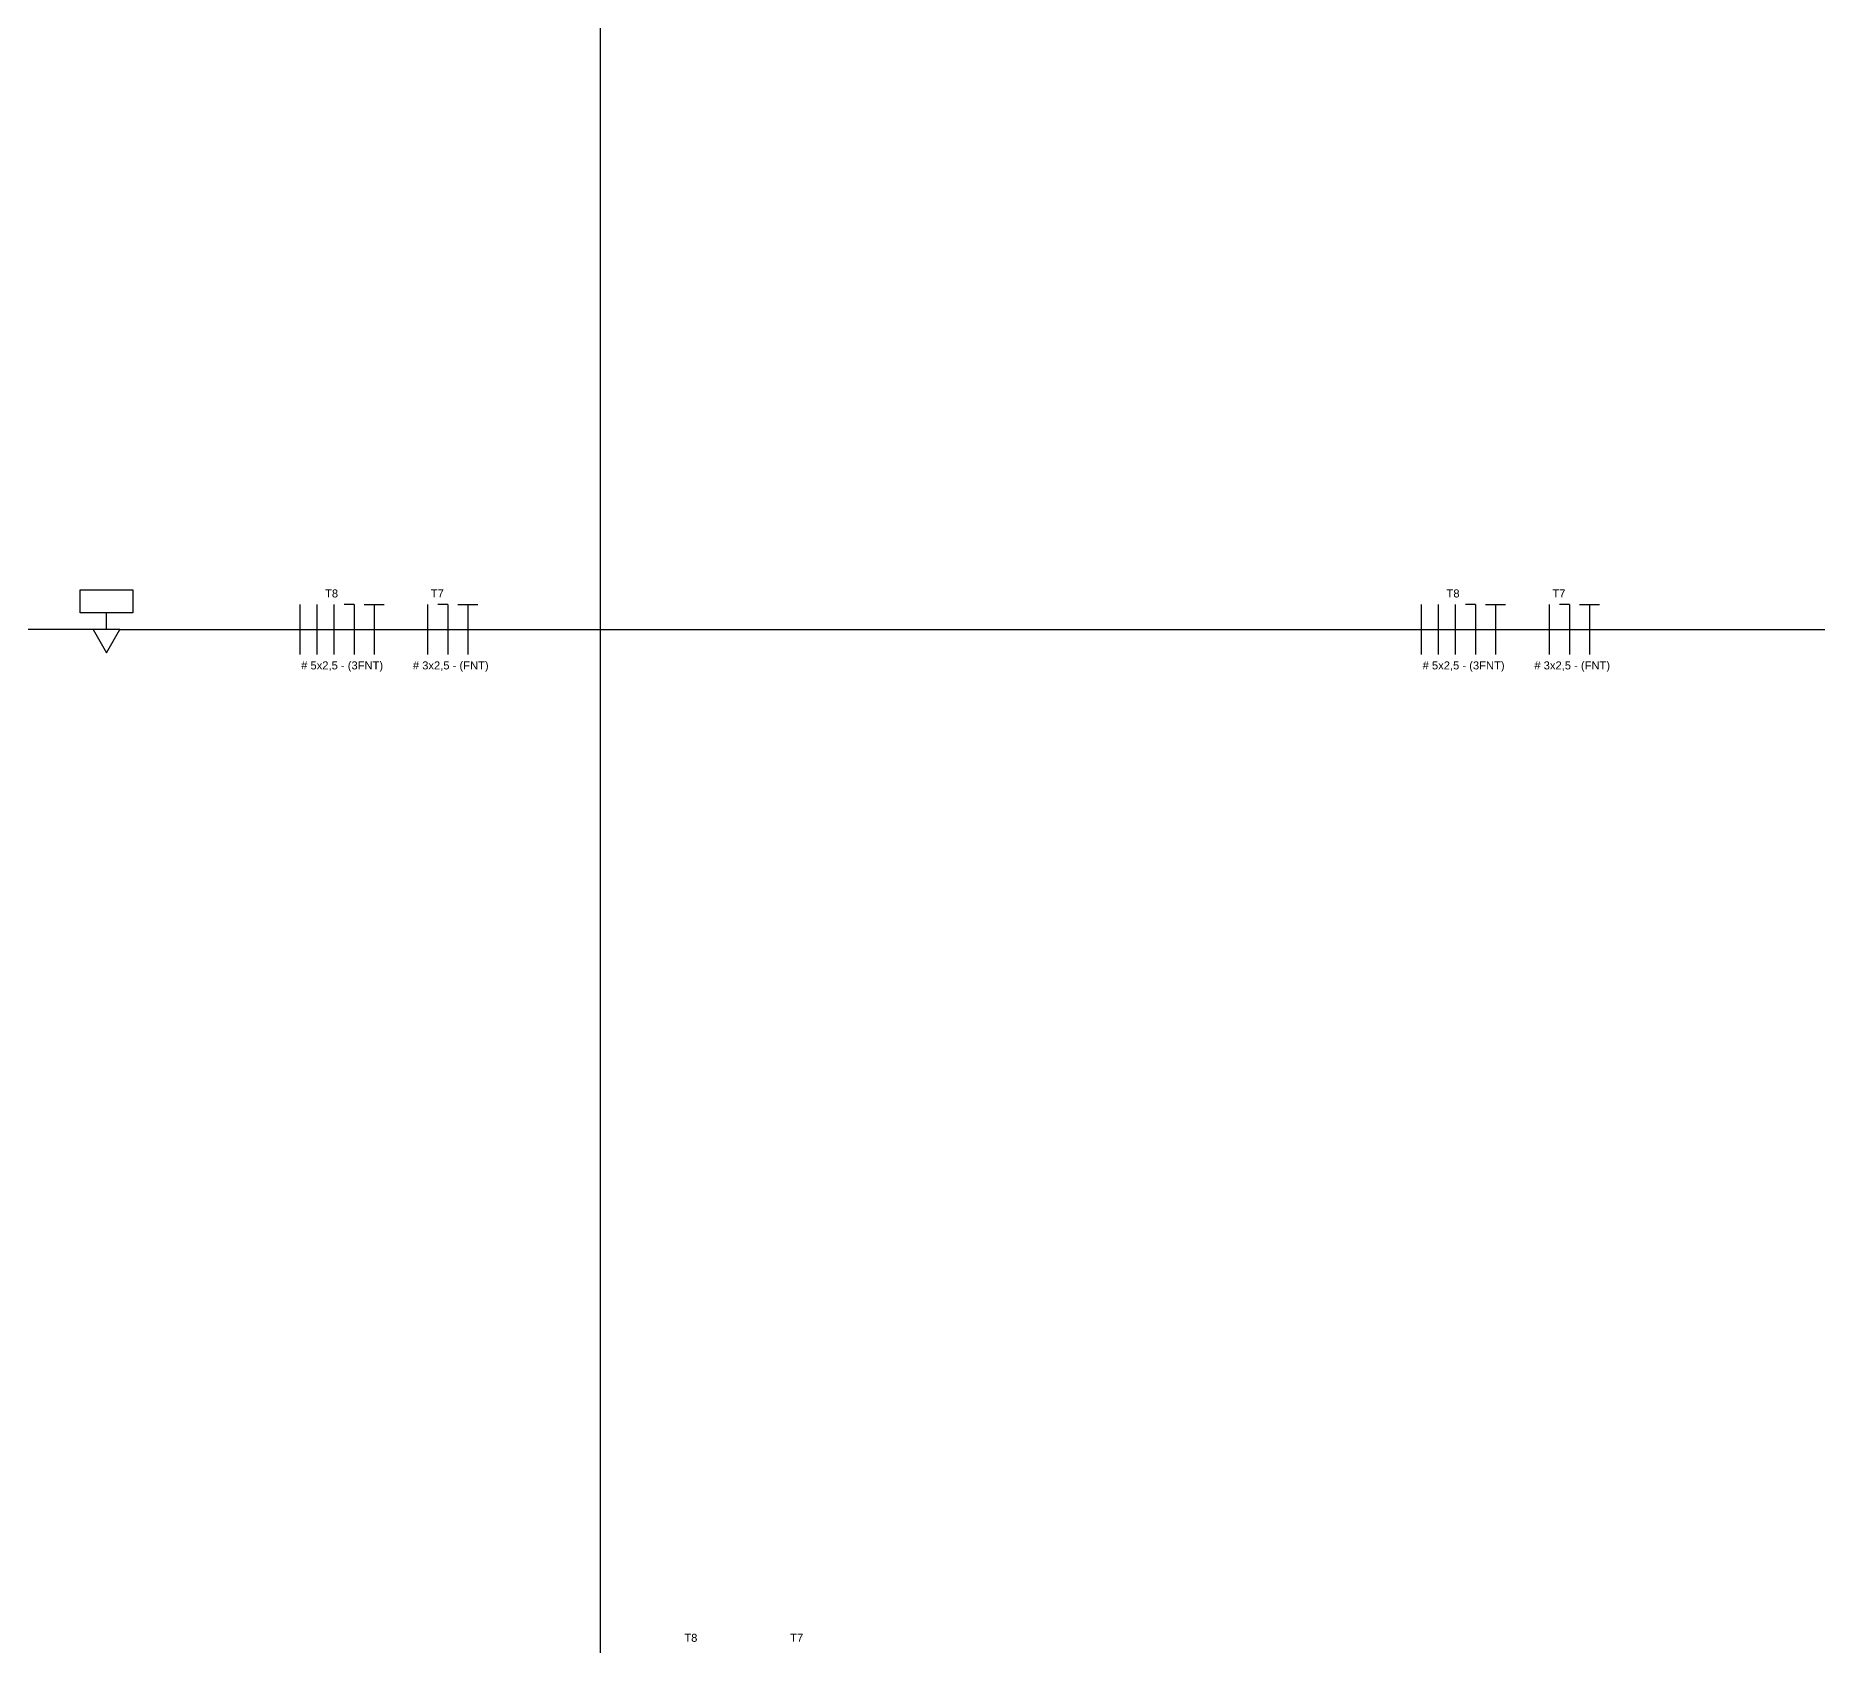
# Model space of a CAD drawing. Extents: x 196 to 487, y -48 to 152.
# Drawn here: x 292.6 to 310.42, y 107.53 to 123.62 of the extents above; entities that cross this region are included whole.
import ezdxf

# ---------------------------------------------------------------- set-up
doc = ezdxf.new("R2010")
doc.units = 0
doc.header["$MEASUREMENT"] = 0
for name, color, linetype in [('_ARQ', 5, 'CONTINUOUS'), ('_ELT-Eletroduto', 7, 'CONTINUOUS'), ('_ELT-PONTO', 2, 'CONTINUOUS'), ('ELET_FIAÇÃO', 1, 'CONTINUOUS'), ('ELT_FIAÇÃO_TEXTO', 255, 'CONTINUOUS')]:
    doc.layers.add(name, color=color, linetype=linetype)
doc.styles.add('ARIAL', font='arial.ttf')

msp = doc.modelspace()

# ---------------------------------------------------------------- linework, layer by layer
at = {"layer": '_ARQ'}
msp.add_lwpolyline([(293.05, 118.076), (293.575, 118.076), (293.575, 117.847), (293.05, 117.847)], close=True, dxfattribs=at)
at = {"layer": '_ELT-Eletroduto', "linetype": 'Continuous'}
for p, q in [((298.25, 95.245), (298.25, 133.368)), ((293.178, 117.681), (275.253, 117.681)), ((293.447, 117.681), (298.25, 117.681)), ((298.25, 117.681), (317.83, 117.681))]:
    msp.add_line(p, q, dxfattribs=at)
at = {"layer": '_ELT-PONTO'}
for p, q in [((293.313, 117.681), (293.313, 117.847)), ((293.178, 117.681), (293.313, 117.448)), ((293.447, 117.681), (293.178, 117.681)), ((293.313, 117.448), (293.447, 117.681))]:
    msp.add_line(p, q, dxfattribs=at)
at = {"layer": 'ELET_FIAÇÃO', "linetype": 'Continuous'}
for p, q in [((295.247, 117.431), (295.247, 117.931)), ((295.417, 117.431), (295.417, 117.931)), ((295.587, 117.431), (295.587, 117.931)), ((295.787, 117.931), (295.687, 117.931)), ((295.787, 117.931), (295.787, 117.431)), ((295.887, 117.931), (296.087, 117.931)), ((295.987, 117.931), (295.987, 117.431)), ((296.526, 117.431), (296.526, 117.931)), ((296.726, 117.931), (296.626, 117.931)), ((296.726, 117.931), (296.726, 117.431)), ((296.826, 117.931), (297.026, 117.931)), ((296.926, 117.931), (296.926, 117.431)), ((306.459, 117.431), (306.459, 117.931)), ((306.629, 117.431), (306.629, 117.931)), ((306.799, 117.431), (306.799, 117.931)), ((306.999, 117.931), (306.899, 117.931)), ((306.999, 117.931), (306.999, 117.431)), ((307.099, 117.931), (307.299, 117.931)), ((307.199, 117.931), (307.199, 117.431)), ((307.738, 117.431), (307.738, 117.931)), ((307.938, 117.931), (307.838, 117.931)), ((307.938, 117.931), (307.938, 117.431)), ((308.038, 117.931), (308.238, 117.931)), ((308.138, 117.931), (308.138, 117.431))]:
    msp.add_line(p, q, dxfattribs=at)

# ---------------------------------------------------------------- texts
at = {"layer": 'ELT_FIAÇÃO_TEXTO', "linetype": 'Continuous', "char_height": 0.08, "attachment_point": 1, "style": 'ARIAL'}
for s, width, insert in [('T8', 0.13359, (295.497, 118.081)), ('T7', 0.13359, (296.554, 118.081)), ('T8', 0.13359, (306.709, 118.081)), ('T7', 0.13359, (307.767, 118.081)), ('# 5x2,5 - (3FNT)', 0.84197, (295.258, 117.362)), ('# 3x2,5 - (FNT)', 0.84197, (296.375, 117.362)), ('# 5x2,5 - (3FNT)', 0.84197, (306.47, 117.362)), ('# 3x2,5 - (FNT)', 0.84197, (307.587, 117.362)), ('T8', 0.13359, (299.089, 107.643)), ('T7', 0.13359, (300.147, 107.643))]:
    msp.add_mtext_dynamic_manual_height_columns(s, width=width, gutter_width=12.5, heights=[0.111], dxfattribs=dict(at, insert=insert))

doc.saveas('drawing.dxf')
